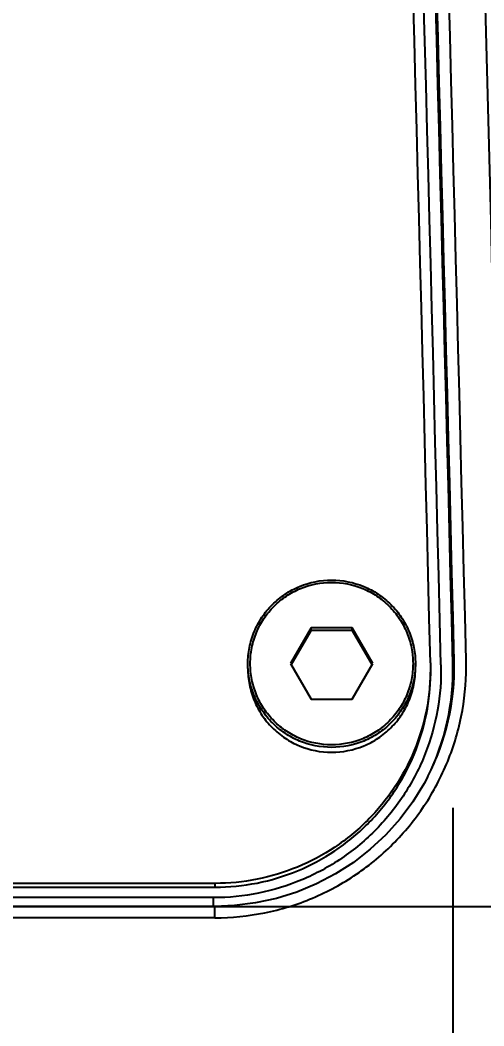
# Model space of a CAD drawing. Header units: millimetres. Extents: x 5828 to 6704, y 123 to 421.
# Drawn here: x 6370.322 to 6371.614, y 230.424 to 233.225 of the extents above; entities that cross this region are included whole.
import ezdxf

# ---------------------------------------------------------------- set-up
doc = ezdxf.new("R2010")
doc.units = ezdxf.units.MM
doc.layers.add('外形图', color=7, linetype='Continuous')
doc.layers.add('尺寸标注', color=7, linetype='Continuous')
doc.styles.add('微软雅黑', font='msyh.ttc', dxfattribs={"height": 1.5})
doc.dimstyles.new('尺寸标注_1_15比例', dxfattribs={"dimtxt": 1.5, "dimasz": 1.25, "dimexe": 0.5, "dimexo": 0.4, "dimgap": 0.5, "dimtad": 1, "dimdec": 1, "dimlfac": 15, "dimdsep": 46, "dimtxsty": '微软雅黑', "dimcen": 0.09, "dimadec": 0, "dimazin": 0, "dimtp": 0.01, "dimtm": 0.01, "dimtfac": 1, "dimtdec": 1, "dimtofl": 0, "dimtmove": 0, "dimatfit": 3, "dimfxl": 1, "dimtolj": 1, "dimarcsym": 0})

# ---------------------------------------------------------------- blocks, each defined once
blk = doc.blocks.new('*D925')
at = {"layer": 'Defpoints', "color": 0}
for p in [(6364.5191, 231.4318), (6371.5277, 231.4318), (6371.5277, 222.0483)]:
    blk.add_point(p, dxfattribs=at)
at = {"layer": '尺寸标注', "color": 0, "lineweight": -2}
for p, q in [((6364.5191, 231.0318), (6364.5191, 221.5483)), ((6371.5277, 231.0318), (6371.5277, 221.5483)), ((6365.7691, 222.0483), (6370.2777, 222.0483))]:
    blk.add_line(p, q, dxfattribs=at)
at = {"layer": '尺寸标注', "color": 0}
for points in [[(6365.7691, 222.2567), (6365.7691, 221.84), (6364.5191, 222.0483)], [(6370.2777, 221.84), (6370.2777, 222.2567), (6371.5277, 222.0483)]]:
    blk.add_solid(points, dxfattribs=at)
at = {"layer": '尺寸标注', "color": 0, "insert": (6368.19, 223.3279), "char_height": 1.5, "attachment_point": 5, "style": '微软雅黑'}
blk.add_mtext('\\A1;\\A1;105.3', dxfattribs=at)
blk = doc.blocks.new('*D926')
at = {"layer": 'Defpoints', "color": 0}
for p in [(6368.0234, 240.3345), (6379.7301, 240.3345), (6368.0234, 230.7566)]:
    blk.add_point(p, dxfattribs=at)
at = {"layer": '尺寸标注', "color": 0, "lineweight": -2}
for p, q in [((6368.4234, 240.3345), (6380.2301, 240.3345)), ((6379.7301, 232.0066), (6379.7301, 239.0845)), ((6368.4234, 230.7566), (6380.2301, 230.7566))]:
    blk.add_line(p, q, dxfattribs=at)
at = {"layer": '尺寸标注', "color": 0}
for points in [[(6379.9384, 239.0845), (6379.5218, 239.0845), (6379.7301, 240.3345)], [(6379.5218, 232.0066), (6379.9384, 232.0066), (6379.7301, 230.7566)]]:
    blk.add_solid(points, dxfattribs=at)
at = {"layer": '尺寸标注', "color": 0, "insert": (6378.451, 235.2135), "char_height": 1.5, "attachment_point": 5, "rotation": 90, "style": '微软雅黑'}
blk.add_mtext('\\A1;143.7', dxfattribs=at)

msp = doc.modelspace()

# ---------------------------------------------------------------- linework, layer by layer
at = {"layer": '外形图'}
for p, q in [((6371.1327, 231.5323), (6371.0754, 231.4331)), ((6371.0774, 231.4296), (6371.1327, 231.5253)), ((6371.2474, 231.5323), (6371.1327, 231.5323)), ((6371.1327, 231.5253), (6371.1327, 231.5323)), ((6371.2474, 231.5253), (6371.1327, 231.5253)), ((6371.3047, 231.4331), (6371.2474, 231.5323)), ((6371.2474, 231.5253), (6371.2474, 231.5323)), ((6371.2474, 231.5253), (6371.3027, 231.4296)), ((6370.9567, 231.4191), (6370.9567, 231.4327)), ((6371.0754, 231.4331), (6371.1327, 231.3339)), ((6371.2474, 231.3339), (6371.3047, 231.4331)), ((6371.4234, 231.4191), (6371.4234, 231.4327)), ((6371.4652, 231.435), (6371.4654, 231.4201)), ((6371.1327, 231.3339), (6371.2474, 231.3339)), ((6371.4582, 231.1189), (6371.4582, 231.1189)), ((6370.8654, 230.8209), (6365.1813, 230.8209)), ((6370.8654, 230.8104), (6370.8654, 230.8209)), ((6365.1813, 230.8104), (6370.8654, 230.8104)), ((6370.8613, 230.7812), (6365.1855, 230.7812)), ((6370.8613, 230.7566), (6370.8613, 230.7812)), ((6370.8649, 230.7566), (6365.1818, 230.7566)), ((6370.8649, 230.7251), (6370.8649, 230.7566)), ((6370.8649, 230.7251), (6365.1819, 230.7251))]:
    msp.add_line(p, q, dxfattribs=at)
msp.add_lwpolyline([(6371.4582, 231.1189), (6371.4475, 231.0989), (6371.4163, 231.0483), (6371.3808, 231.0007), (6371.341, 230.9564), (6371.2976, 230.9159), (6371.2506, 230.8794), (6371.2006, 230.8472), (6371.1479, 230.8196), (6371.093, 230.7968), (6371.0363, 230.779), (6370.9783, 230.7663), (6370.9194, 230.7589), (6370.8649, 230.7566)], dxfattribs=at)
for centre, radius, start, end in [((5372.0292, 206.5327), 999.8458, 1.4275357, 1.8831543), ((5371.9755, 206.5312), 1000, 1.3690886, 1.8831605), ((5372.0298, 206.5188), 999.775, 1.4277414, 1.8831539), ((5371.9716, 206.5188), 999.8665, 1.427747, 1.8831597), ((5371.9711, 206.5293), 999.8706, 1.427541, 1.8831596), ((5371.9708, 206.527), 999.8047, 1.4275453, 1.8817262), ((6370.8666, 231.4223), 0.6649, 332.8556, 1.4278), ((6370.8629, 231.4153), 0.665, 333.5371, 1.4263), ((6370.8627, 231.4154), 0.6652, 333.2757, 333.538)]:
    msp.add_arc(centre, radius, start, end, dxfattribs=at)
for points, knots in [([(6371.7015, 231.5481), (6371.6852, 232.1948), (6371.6508, 233.4887), (6371.5778, 236.0782), (6371.5182, 238.0208), (6371.476, 239.3162)], [0, 0, 0, 0, 0.249712, 0.499681, 1, 1, 1, 1]), ([(6370.9567, 231.4327), (6370.9567, 231.448), (6370.9597, 231.4785), (6370.9731, 231.5225), (6370.9948, 231.563), (6371.024, 231.5986), (6371.0596, 231.6277), (6371.1135, 231.6566), (6371.19, 231.6719), (6371.2666, 231.6566), (6371.3205, 231.6277), (6371.3561, 231.5986), (6371.3853, 231.563), (6371.407, 231.5225), (6371.4204, 231.4785), (6371.4234, 231.448), (6371.4234, 231.4327)], [0, 0, 0, 0, 0.062534, 0.125073, 0.187624, 0.250191, 0.312774, 0.375373, 0.5, 0.624627, 0.687226, 0.749809, 0.812376, 0.874927, 0.937466, 1, 1, 1, 1]), ([(6370.9634, 231.4331), (6370.9634, 231.4479), (6370.9663, 231.4775), (6370.9793, 231.5203), (6371.0004, 231.5597), (6371.0287, 231.5942), (6371.0633, 231.6225), (6371.1157, 231.6505), (6371.19, 231.6654), (6371.2644, 231.6505), (6371.3168, 231.6225), (6371.3513, 231.5942), (6371.3797, 231.5597), (6371.4008, 231.5203), (6371.4138, 231.4775), (6371.4167, 231.4479), (6371.4167, 231.4331)], [0, 0, 0, 0, 0.062532, 0.125071, 0.187623, 0.25019, 0.312773, 0.375373, 0.5, 0.624627, 0.687227, 0.74981, 0.812377, 0.874929, 0.937468, 1, 1, 1, 1]), ([(6370.8649, 230.7251), (6370.9113, 230.7251), (6371.0045, 230.7343), (6371.1386, 230.7756), (6371.2618, 230.8426), (6371.3693, 230.9327), (6371.4568, 231.0423), (6371.5208, 231.167), (6371.5588, 231.3018), (6371.5657, 231.3951), (6371.5646, 231.4415)], [0, 0, 0, 0, 0.125085, 0.250157, 0.375205, 0.500222, 0.625204, 0.750155, 0.875083, 1, 1, 1, 1]), ([(6371.4234, 231.4327), (6371.4234, 231.4175), (6371.4204, 231.387), (6371.407, 231.343), (6371.3853, 231.3024), (6371.3561, 231.2669), (6371.3205, 231.2377), (6371.2666, 231.2089), (6371.19, 231.1936), (6371.1135, 231.2089), (6371.0596, 231.2377), (6371.024, 231.2669), (6370.9948, 231.3024), (6370.9731, 231.343), (6370.9597, 231.387), (6370.9567, 231.4175), (6370.9567, 231.4327)], [0, 0, 0, 0, 0.062534, 0.125073, 0.187624, 0.250191, 0.312774, 0.375373, 0.5, 0.624627, 0.687226, 0.749809, 0.812376, 0.874927, 0.937466, 1, 1, 1, 1]), ([(6371.4167, 231.4331), (6371.4167, 231.4183), (6371.4138, 231.3886), (6371.4008, 231.3459), (6371.3797, 231.3065), (6371.3513, 231.272), (6371.3168, 231.2437), (6371.2644, 231.2157), (6371.19, 231.2008), (6371.1157, 231.2157), (6371.0633, 231.2437), (6371.0287, 231.272), (6371.0004, 231.3065), (6370.9793, 231.3459), (6370.9663, 231.3886), (6370.9634, 231.4183), (6370.9634, 231.4331)], [0, 0, 0, 0, 0.062532, 0.125071, 0.187623, 0.25019, 0.312774, 0.375373, 0.5, 0.624627, 0.687227, 0.74981, 0.812377, 0.874929, 0.937468, 1, 1, 1, 1]), ([(6371.4944, 231.4294), (6371.4954, 231.3874), (6371.4891, 231.303), (6371.4547, 231.181), (6371.3968, 231.0682), (6371.3177, 230.969), (6371.2204, 230.8876), (6371.1089, 230.8269), (6370.9876, 230.7896), (6370.9033, 230.7812), (6370.8613, 230.7812)], [0, 0, 0, 0, 0.124916, 0.249844, 0.374796, 0.499778, 0.624795, 0.749843, 0.874915, 1, 1, 1, 1]), ([(6371.4654, 231.4201), (6371.4654, 231.3809), (6371.4577, 231.3024), (6371.4233, 231.1893), (6371.3675, 231.085), (6371.2924, 230.9936), (6371.2009, 230.9186), (6371.0965, 230.8629), (6370.9832, 230.8286), (6370.9046, 230.8209), (6370.8654, 230.8209)], [0, 0, 0, 0, 0.124919, 0.249847, 0.374799, 0.499782, 0.624798, 0.749846, 0.874916, 1, 1, 1, 1]), ([(6370.8654, 230.8104), (6370.9046, 230.8104), (6370.9832, 230.8181), (6371.0965, 230.8524), (6371.2009, 230.9082), (6371.2924, 230.9832), (6371.3675, 231.0745), (6371.4233, 231.1788), (6371.4577, 231.2919), (6371.4654, 231.3704), (6371.4654, 231.4096)], [0, 0, 0, 0, 0.125084, 0.250154, 0.375202, 0.500218, 0.625201, 0.750153, 0.875081, 1, 1, 1, 1]), ([(6370.9567, 231.4191), (6370.9567, 231.4039), (6370.9597, 231.3734), (6370.9731, 231.3294), (6370.9948, 231.2888), (6371.024, 231.2533), (6371.0596, 231.2241), (6371.1135, 231.1953), (6371.19, 231.18), (6371.2666, 231.1953), (6371.3205, 231.2241), (6371.3561, 231.2533), (6371.3853, 231.2888), (6371.407, 231.3294), (6371.4204, 231.3734), (6371.4234, 231.4039), (6371.4234, 231.4191)], [0, 0, 0, 0, 0.062534, 0.125073, 0.187624, 0.250191, 0.312774, 0.375373, 0.5, 0.624627, 0.687226, 0.749809, 0.812376, 0.874927, 0.937466, 1, 1, 1, 1])]:
    msp.add_open_spline(points, degree=3, knots=knots, dxfattribs=at)

# ---------------------------------------------------------------- dimensions: what is measured, and where the dimension line sits
at = {"layer": '尺寸标注'}
dim = msp.add_linear_dim(base=(6379.7301, 240.3345), p1=(6368.0234, 230.7566), p2=(6368.0234, 240.3345), angle=90, dimstyle='尺寸标注_1_15比例', dxfattribs=at)
dim.commit()
dim.dimension.update_dxf_attribs({"geometry": '*D926', "text_midpoint": (6379.7301, 235.2135), "dimtype": 160})
dim = msp.add_linear_dim(base=(6371.5277, 222.0483), p1=(6364.5191, 231.4318), p2=(6371.5277, 231.4318), text='\\A1;105.3', dimstyle='尺寸标注_1_15比例', override={"dimtxsty": '微软雅黑'}, dxfattribs=at)
dim.commit()
dim.dimension.update_dxf_attribs({"geometry": '*D925', "text_midpoint": (6368.19, 222.0483), "dimtype": 160})

doc.saveas('drawing.dxf')
